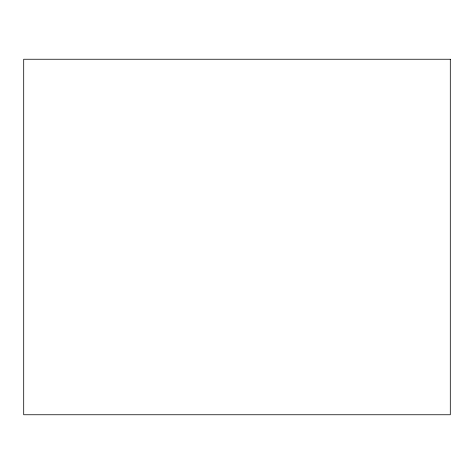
<?xml version="1.0" encoding="UTF-8"?>
<svg xmlns="http://www.w3.org/2000/svg" width="474" height="474" viewBox="0 0 474 474"><rect width="100%" height="100%" fill="white"/><g stroke="black" fill="none" stroke-linecap="round" stroke-linejoin="round"><path stroke-width="0.71" d="M450.3 59.25L23.7 59.25L23.7 414.75L450.3 414.75L450.3 59.25"/></g></svg>
